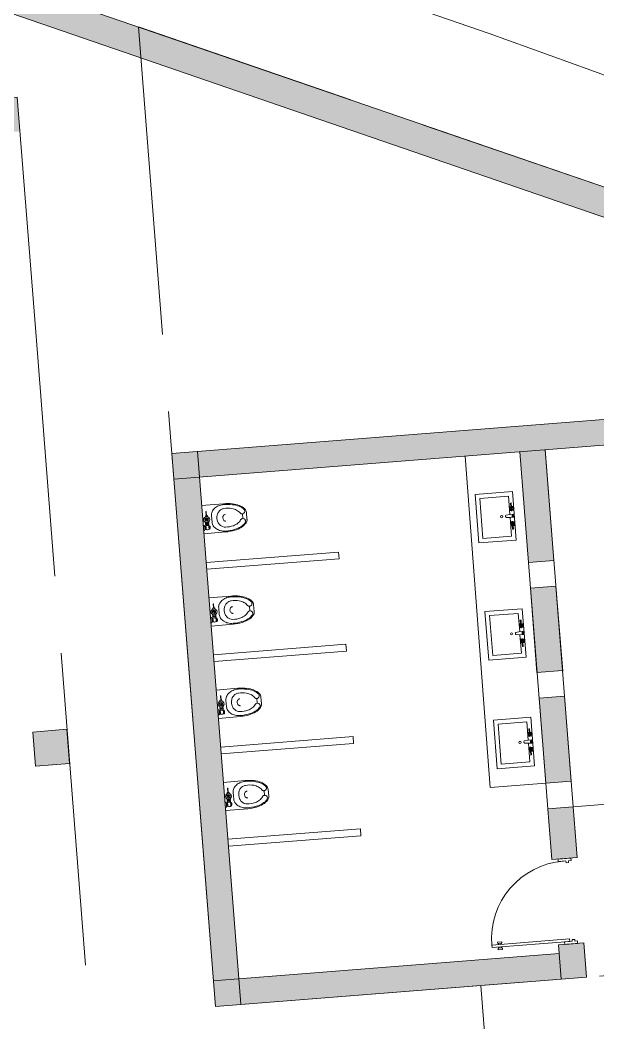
# Model space of a CAD drawing. Header units: metres. Extents: x -48 to 2360, y -1392 to 453.
# Drawn here: x 411.35 to 418.1, y -1236.78 to -1225.07 of the extents above; entities that cross this region are included whole.
import ezdxf

# ---------------------------------------------------------------- set-up
doc = ezdxf.new("R2010")
doc.units = ezdxf.units.M
doc.linetypes.add('ACAD_ISO02W100', pattern=[15, 12, -3])
for name, color, linetype, lineweight, transparency in [('BAÑOS', 201, 'Continuous', 5, 0.7), ('caminos', 213, 'Continuous', 9, 0.5), ('JARDINERAS', 93, 'Continuous', 5, 0.4), ('PyV', 4, 'Continuous', 5, 0.3)]:
    doc.layers.add(name, color=color, linetype=linetype, lineweight=lineweight, transparency=transparency)
for name, color, linetype, lineweight in [('MURETE', 31, 'Continuous', 13), ('MUROS', 31, 'Continuous', 9), ('proyecciones nuevas', 170, 'ACAD_ISO02W100', 13)]:
    doc.layers.add(name, color=color, linetype=linetype, lineweight=lineweight)

# ---------------------------------------------------------------- blocks, each defined once
blk = doc.blocks.new('A$C47781D45')
at = {"layer": 'PyV', "ltscale": 0.05}
for points in [[(0, 0.15), (0, 0), (0, 0), (0.03, 0), (0.03, 0.03), (0.05, 0.03), (0.05, 0.06), (0.03, 0.06), (0.03, 0.15)], [(1, 0.15), (1, 0), (1, 0), (0.97, 0), (0.97, 0.03), (0.95, 0.03), (0.95, 0.06), (0.97, 0.06), (0.97, 0.15)]]:
    blk.add_lwpolyline(points, close=True, dxfattribs=at)
blk = doc.blocks.new('A$C0EB300D3')
at = {"layer": 'PyV', "ltscale": 0.05}
for points in [[(0.017, 0.05), (0, 0.05), (0, 0), (0.017, 0)], [(0.072, 0.05), (0.09, 0.05), (0.09, 0), (0.072, 0)]]:
    blk.add_lwpolyline(points, close=True, dxfattribs=at)
for points in [[(0.03, 0.04), (0.017, 0.04), (0.017, 0.01), (0.03, 0.01)], [(0.06, 0.04), (0.072, 0.04), (0.072, 0.01), (0.06, 0.01)]]:
    blk.add_lwpolyline(points, dxfattribs=at)
blk = doc.blocks.new('A$C2C4F1FC9')
at = {"layer": 'PyV', "ltscale": 0.05}
blk.add_lwpolyline([(0.03, 0), (0.06, 0), (0.06, 0.91), (0.03, 0.91)], close=True, dxfattribs=at)
blk.add_blockref('A$C0EB300D3', (0, 0.79), dxfattribs=at)
blk = doc.blocks.new('A$C0F255765')
at = {"layer": 'PyV', "ltscale": 0.05}
for name, p in [('A$C2C4F1FC9', (0, 0.09)), ('A$C47781D45', (0, 0))]:
    blk.add_blockref(name, p, dxfattribs=at)
blk = doc.blocks.new('A$C20987058')
at = {"layer": 'PyV', "ltscale": 0.05}
blk.add_arc((0.06, 0.09), 0.91, 0.0001, 89.9998, dxfattribs=at)
blk.add_blockref('A$C0F255765', (0, 0), dxfattribs=at)

msp = doc.modelspace()

# ---------------------------------------------------------------- hatches: boundary and pattern name
at = {"layer": 'MUROS', "ltscale": 7, "transparency": 33554687}
h = msp.add_hatch(color=256, dxfattribs=at)
h.dxf.hatch_style = 1
h.paths.add_polyline_path([(441.865, -1251.951), (441.767, -1252.235), (442.05, -1252.332), (455.605, -1256.993), (455.703, -1256.709)])
h.paths.add_polyline_path([(445.573, -1242.085), (445.476, -1242.369), (459.031, -1247.03), (459.128, -1246.746)])
h.paths.add_polyline_path([(447.448, -1237.248), (447.259, -1237.183), (447.194, -1237.373), (447.383, -1237.438)])
h.paths.add_polyline_path([(434.643, -1232.991), (434.62, -1232.692), (424.084, -1233.52), (424.107, -1233.819)])
h.paths.add_polyline_path([(412.733, -1225.153), (411.35, -1224.678), (405.601, -1222.701), (405.492, -1223.016), (411.241, -1224.993), (412.761, -1225.515)])
h.paths.add_polyline_path([(417.936, -1235.842), (417.637, -1235.866), (417.668, -1236.265), (417.967, -1236.241)])
h.paths.add_polyline_path([(420.19, -1235.665), (419.891, -1235.689), (419.922, -1236.087), (420.221, -1236.064)])
h.paths.add_polyline_path([(424.259, -1235.747), (423.752, -1229.295), (413.423, -1230.106), (413.446, -1230.405), (419.439, -1229.934), (419.54, -1231.225), (419.839, -1231.202), (419.738, -1229.911), (423.476, -1229.617), (423.936, -1235.471), (420.198, -1235.765), (420.221, -1236.064)])
h.paths.add_polyline_path([(417.645, -1235.965), (413.906, -1236.259), (413.93, -1236.558), (417.668, -1236.265)])
h.paths.add_polyline_path([(413.906, -1236.259), (413.607, -1236.283), (413.631, -1236.582), (413.93, -1236.558)])
h.paths.add_polyline_path([(413.446, -1230.405), (413.147, -1230.429), (413.607, -1236.283), (413.906, -1236.259)])
h.paths.add_polyline_path([(413.423, -1230.106), (413.124, -1230.13), (413.147, -1230.429), (413.446, -1230.405)])
h.paths.add_polyline_path([(417.484, -1230.088), (417.185, -1230.112), (417.286, -1231.402), (417.585, -1231.379), (417.585, -1231.373)], flags=17)
h.paths.add_polyline_path([(417.609, -1231.678), (417.31, -1231.701), (417.387, -1232.687), (417.686, -1232.664)], flags=17)
h.paths.add_polyline_path([(419.863, -1231.501), (419.564, -1231.524), (419.641, -1232.51), (419.94, -1232.487)], flags=17)
h.paths.add_polyline_path([(419.964, -1232.786), (419.665, -1232.809), (419.743, -1233.801), (420.042, -1233.777)], flags=17)
h.paths.add_polyline_path([(417.71, -1232.963), (417.411, -1232.986), (417.489, -1233.978), (417.788, -1233.955)], flags=17)
h = msp.add_hatch(color=256, dxfattribs=at)
h.dxf.hatch_style = 1
h.paths.add_polyline_path([(411.35, -1224.678), (405.601, -1222.701), (405.492, -1223.016), (411.241, -1224.993), (423.752, -1229.295), (423.723, -1228.932)])
h = msp.add_hatch(color=256, dxfattribs=at)
h.dxf.hatch_style = 1
h.paths.add_polyline_path([(411.318, -1225.972), (410.92, -1226.004), (410.951, -1226.402), (411.35, -1226.371)])
h.paths.add_polyline_path([(411.898, -1233.349), (411.499, -1233.381), (411.531, -1233.78), (411.929, -1233.748)])
h.paths.add_polyline_path([(412.478, -1240.727), (412.079, -1240.758), (412.11, -1241.157), (412.509, -1241.126)])
h.paths.add_polyline_path([(413.057, -1248.104), (412.659, -1248.135), (412.69, -1248.534), (413.089, -1248.503)])
h = msp.add_hatch(color=256, dxfattribs=at)
h.dxf.hatch_style = 1
h.paths.add_polyline_path([(417.811, -1234.254), (417.512, -1234.277), (417.559, -1234.869), (417.858, -1234.845)])

# ---------------------------------------------------------------- linework, layer by layer
at = {"layer": 'BAÑOS', "transparency": 33554508}
for p, q in [((413.469, -1230.739), (413.726, -1230.717)), ((413.512, -1230.893), (413.528, -1230.881)), ((413.538, -1230.855), (413.514, -1230.857)), ((413.514, -1230.857), (413.515, -1230.87)), ((413.52, -1230.809), (413.523, -1230.854)), ((413.528, -1230.854), (413.525, -1230.809)), ((413.528, -1230.881), (413.546, -1230.89)), ((413.539, -1230.868), (413.538, -1230.855)), ((413.592, -1230.934), (413.585, -1230.855)), ((413.946, -1230.836), (413.951, -1230.89)), ((413.993, -1230.819), (414, -1230.899)), ((413.501, -1230.969), (413.491, -1230.97)), ((413.504, -1230.979), (413.519, -1230.977)), ((413.514, -1230.98), (413.505, -1230.981)), ((413.508, -1230.996), (413.516, -1230.995)), ((413.516, -1231), (413.508, -1231.001)), ((413.514, -1230.913), (413.512, -1230.893)), ((413.513, -1230.932), (413.513, -1230.941)), ((413.513, -1230.941), (413.553, -1230.938)), ((413.532, -1230.921), (413.514, -1230.913)), ((413.514, -1230.951), (413.554, -1230.948)), ((413.515, -1230.961), (413.514, -1230.951)), ((413.555, -1230.958), (413.515, -1230.961)), ((413.516, -1230.941), (413.517, -1230.951)), ((413.518, -1230.993), (413.517, -1230.983)), ((413.518, -1230.961), (413.522, -1231.017)), ((413.519, -1231.013), (413.519, -1231.003)), ((413.548, -1230.91), (413.532, -1230.921)), ((413.535, -1230.959), (413.534, -1230.949)), ((413.546, -1230.89), (413.548, -1230.91)), ((413.55, -1230.938), (413.551, -1230.948)), ((413.553, -1230.938), (413.552, -1230.928)), ((413.552, -1230.958), (413.557, -1231.014)), ((413.554, -1230.948), (413.555, -1230.958)), ((413.554, -1230.974), (413.563, -1230.974)), ((413.56, -1230.989), (413.559, -1230.979)), ((413.561, -1230.976), (413.565, -1230.976)), ((413.561, -1231.009), (413.561, -1230.999)), ((413.57, -1230.991), (413.562, -1230.991)), ((413.563, -1230.996), (413.57, -1230.996)), ((413.496, -1231.03), (413.506, -1231.029)), ((413.755, -1231.046), (413.498, -1231.068)), ((413.508, -1231.016), (413.517, -1231.015)), ((413.522, -1231.017), (413.508, -1231.019)), ((413.567, -1231.014), (413.557, -1231.014)), ((413.568, -1231.011), (413.564, -1231.011)), ((413.554, -1231.816), (413.81, -1231.794)), ((413.623, -1231.932), (413.598, -1231.934)), ((413.598, -1231.934), (413.6, -1231.946)), ((413.604, -1231.886), (413.608, -1231.931)), ((413.613, -1231.93), (413.609, -1231.886)), ((413.624, -1231.944), (413.623, -1231.932)), ((413.677, -1232.011), (413.67, -1231.931)), ((414.031, -1231.913), (414.035, -1231.967)), ((414.078, -1231.896), (414.085, -1231.975)), ((413.585, -1232.046), (413.575, -1232.046)), ((413.589, -1232.055), (413.604, -1232.054)), ((413.596, -1231.969), (413.613, -1231.958)), ((413.598, -1231.989), (413.596, -1231.969)), ((413.597, -1232.008), (413.598, -1232.018)), ((413.616, -1231.998), (413.598, -1231.989)), ((413.598, -1232.018), (413.638, -1232.015)), ((413.599, -1232.028), (413.638, -1232.024)), ((413.6, -1232.038), (413.599, -1232.028)), ((413.639, -1232.034), (413.6, -1232.038)), ((413.601, -1232.018), (413.601, -1232.028)), ((413.602, -1232.038), (413.607, -1232.094)), ((413.613, -1231.958), (413.631, -1231.966)), ((413.633, -1231.986), (413.616, -1231.998)), ((413.619, -1232.036), (413.619, -1232.026)), ((413.631, -1231.966), (413.633, -1231.986)), ((413.635, -1232.015), (413.636, -1232.025)), ((413.638, -1232.015), (413.637, -1232.005)), ((413.637, -1232.035), (413.642, -1232.091)), ((413.638, -1232.024), (413.639, -1232.034)), ((413.638, -1232.051), (413.648, -1232.05)), ((413.644, -1232.066), (413.644, -1232.056)), ((413.646, -1232.053), (413.65, -1232.053)), ((413.58, -1232.106), (413.59, -1232.105)), ((413.839, -1232.122), (413.583, -1232.145)), ((413.599, -1232.057), (413.59, -1232.058)), ((413.592, -1232.073), (413.6, -1232.072)), ((413.592, -1232.093), (413.602, -1232.092)), ((413.607, -1232.094), (413.592, -1232.095)), ((413.601, -1232.077), (413.593, -1232.078)), ((413.602, -1232.069), (413.602, -1232.059)), ((413.604, -1232.089), (413.603, -1232.079)), ((413.651, -1232.09), (413.642, -1232.091)), ((413.646, -1232.086), (413.645, -1232.076)), ((413.654, -1232.067), (413.647, -1232.068)), ((413.648, -1232.073), (413.655, -1232.072)), ((413.652, -1232.088), (413.649, -1232.088)), ((413.639, -1232.893), (413.895, -1232.87)), ((413.689, -1232.963), (413.693, -1233.007)), ((413.698, -1233.007), (413.694, -1232.962)), ((414.115, -1232.989), (414.12, -1233.043)), ((414.163, -1232.972), (414.17, -1233.052)), ((413.681, -1233.046), (413.697, -1233.035)), ((413.683, -1233.066), (413.681, -1233.046)), ((413.682, -1233.085), (413.683, -1233.095)), ((413.708, -1233.009), (413.683, -1233.011)), ((413.683, -1233.011), (413.684, -1233.023)), ((413.701, -1233.075), (413.683, -1233.066)), ((413.683, -1233.095), (413.722, -1233.091)), ((413.683, -1233.105), (413.723, -1233.101)), ((413.684, -1233.114), (413.683, -1233.105)), ((413.685, -1233.094), (413.686, -1233.104)), ((413.697, -1233.035), (413.716, -1233.043)), ((413.717, -1233.063), (413.701, -1233.075)), ((413.704, -1233.113), (413.703, -1233.103)), ((413.709, -1233.021), (413.708, -1233.009)), ((413.716, -1233.043), (413.717, -1233.063)), ((413.72, -1233.091), (413.72, -1233.101)), ((413.722, -1233.091), (413.721, -1233.082)), ((413.723, -1233.101), (413.724, -1233.111)), ((413.761, -1233.088), (413.754, -1233.008)), ((413.67, -1233.122), (413.66, -1233.123)), ((413.665, -1233.183), (413.675, -1233.182)), ((413.924, -1233.199), (413.668, -1233.222)), ((413.673, -1233.132), (413.688, -1233.131)), ((413.683, -1233.134), (413.674, -1233.134)), ((413.677, -1233.149), (413.685, -1233.149)), ((413.685, -1233.154), (413.677, -1233.154)), ((413.677, -1233.169), (413.686, -1233.169)), ((413.692, -1233.171), (413.677, -1233.172)), ((413.724, -1233.111), (413.684, -1233.114)), ((413.687, -1233.146), (413.686, -1233.136)), ((413.687, -1233.114), (413.692, -1233.171)), ((413.689, -1233.166), (413.688, -1233.156)), ((413.721, -1233.111), (413.726, -1233.168)), ((413.723, -1233.128), (413.733, -1233.127)), ((413.736, -1233.167), (413.726, -1233.168)), ((413.729, -1233.142), (413.728, -1233.132)), ((413.73, -1233.13), (413.734, -1233.129)), ((413.731, -1233.162), (413.73, -1233.152)), ((413.739, -1233.144), (413.732, -1233.145)), ((413.732, -1233.15), (413.74, -1233.149)), ((413.737, -1233.164), (413.733, -1233.165)), ((413.723, -1233.97), (413.98, -1233.947)), ((413.773, -1234.039), (413.777, -1234.084)), ((413.782, -1234.084), (413.778, -1234.039)), ((413.766, -1234.123), (413.782, -1234.111)), ((413.767, -1234.143), (413.766, -1234.123)), ((413.766, -1234.162), (413.767, -1234.171)), ((413.785, -1234.151), (413.767, -1234.143)), ((413.792, -1234.085), (413.768, -1234.087)), ((413.768, -1234.087), (413.769, -1234.1)), ((413.782, -1234.111), (413.8, -1234.12)), ((413.802, -1234.14), (413.785, -1234.151)), ((413.793, -1234.098), (413.792, -1234.085)), ((413.8, -1234.12), (413.802, -1234.14)), ((413.807, -1234.168), (413.806, -1234.158)), ((413.846, -1234.165), (413.839, -1234.085)), ((414.2, -1234.066), (414.205, -1234.12)), ((414.247, -1234.049), (414.254, -1234.129)), ((413.754, -1234.199), (413.744, -1234.2)), ((413.749, -1234.26), (413.759, -1234.259)), ((414.009, -1234.276), (413.752, -1234.298)), ((413.758, -1234.209), (413.773, -1234.207)), ((413.768, -1234.21), (413.759, -1234.211)), ((413.776, -1234.247), (413.761, -1234.249)), ((413.762, -1234.226), (413.769, -1234.225)), ((413.77, -1234.23), (413.762, -1234.231)), ((413.762, -1234.246), (413.771, -1234.245)), ((413.767, -1234.171), (413.807, -1234.168)), ((413.768, -1234.181), (413.808, -1234.178)), ((413.769, -1234.191), (413.768, -1234.181)), ((413.808, -1234.188), (413.769, -1234.191)), ((413.77, -1234.171), (413.771, -1234.181)), ((413.771, -1234.191), (413.776, -1234.247)), ((413.772, -1234.223), (413.771, -1234.213)), ((413.773, -1234.243), (413.772, -1234.233)), ((413.789, -1234.189), (413.788, -1234.18)), ((413.804, -1234.168), (413.805, -1234.178)), ((413.806, -1234.188), (413.811, -1234.244)), ((413.807, -1234.205), (413.817, -1234.204)), ((413.808, -1234.178), (413.808, -1234.188)), ((413.821, -1234.244), (413.811, -1234.244)), ((413.814, -1234.219), (413.813, -1234.209)), ((413.815, -1234.239), (413.814, -1234.229)), ((413.815, -1234.206), (413.819, -1234.206)), ((413.824, -1234.221), (413.816, -1234.221)), ((413.817, -1234.226), (413.824, -1234.226)), ((413.822, -1234.241), (413.818, -1234.241))]:
    msp.add_line(p, q, dxfattribs=at)
for points in [[(417.489, -1233.978), (416.839, -1234.029), (416.839, -1234.029), (416.548, -1230.162)], [(417.074, -1230.878), (417.091, -1231.095), (416.755, -1231.121), (416.719, -1230.655), (417.055, -1230.629), (417.071, -1230.842)], [(417.081, -1230.752), (417.067, -1230.753), (417.07, -1230.796), (417.084, -1230.794)], [(417.082, -1230.759), (417.074, -1230.76), (417.076, -1230.787), (417.084, -1230.787)], [(417.093, -1230.794), (417.111, -1230.792), (417.107, -1230.749), (417.09, -1230.751)], [(417.093, -1230.786), (417.103, -1230.785), (417.1, -1230.758), (417.09, -1230.758)], [(417.116, -1230.875), (417.077, -1230.878), (417.026, -1230.876)], [(417.098, -1230.972), (417.084, -1230.973), (417.081, -1230.93), (417.095, -1230.929)], [(417.098, -1230.965), (417.09, -1230.965), (417.088, -1230.937), (417.096, -1230.937)], [(417.104, -1230.929), (417.121, -1230.927), (417.125, -1230.97), (417.107, -1230.971)], [(417.104, -1230.936), (417.114, -1230.935), (417.117, -1230.963), (417.107, -1230.964)], [(417.188, -1232.245), (417.205, -1232.462), (416.87, -1232.489), (416.833, -1232.022), (417.169, -1231.996), (417.186, -1232.209)], [(417.195, -1232.119), (417.181, -1232.12), (417.185, -1232.163), (417.199, -1232.162)], [(417.196, -1232.126), (417.188, -1232.127), (417.19, -1232.155), (417.198, -1232.154)], [(417.207, -1232.161), (417.225, -1232.159), (417.222, -1232.117), (417.204, -1232.118)], [(417.207, -1232.153), (417.217, -1232.153), (417.215, -1232.125), (417.205, -1232.126)], [(417.23, -1232.242), (417.191, -1232.245), (417.14, -1232.243)], [(417.213, -1232.339), (417.199, -1232.34), (417.195, -1232.297), (417.209, -1232.296)], [(417.212, -1232.332), (417.204, -1232.332), (417.202, -1232.305), (417.21, -1232.304)], [(417.218, -1232.296), (417.236, -1232.294), (417.239, -1232.337), (417.221, -1232.339)], [(417.219, -1232.303), (417.229, -1232.302), (417.231, -1232.33), (417.221, -1232.331)], [(417.288, -1233.512), (417.305, -1233.729), (416.969, -1233.755), (416.932, -1233.289), (417.268, -1233.262), (417.285, -1233.476)], [(417.295, -1233.385), (417.281, -1233.386), (417.284, -1233.429), (417.298, -1233.428)], [(417.295, -1233.393), (417.288, -1233.394), (417.29, -1233.421), (417.297, -1233.421)], [(417.307, -1233.428), (417.325, -1233.426), (417.321, -1233.383), (417.304, -1233.385)], [(417.306, -1233.42), (417.316, -1233.419), (417.314, -1233.391), (417.304, -1233.392)], [(417.33, -1233.509), (417.291, -1233.512), (417.24, -1233.51)], [(417.312, -1233.606), (417.298, -1233.607), (417.295, -1233.564), (417.309, -1233.563)], [(417.311, -1233.598), (417.304, -1233.599), (417.302, -1233.571), (417.309, -1233.571)], [(417.317, -1233.562), (417.335, -1233.561), (417.339, -1233.604), (417.321, -1233.605)], [(417.318, -1233.57), (417.328, -1233.569), (417.33, -1233.597), (417.32, -1233.598)]]:
    msp.add_lwpolyline(points, dxfattribs=at)
for points in [[(417.145, -1231.141), (416.709, -1231.175), (416.665, -1230.609), (417.101, -1230.575)], [(417.086, -1230.708), (417.078, -1230.709), (417.085, -1230.798), (417.093, -1230.798)], [(417.11, -1230.868), (417.099, -1230.869), (417.097, -1230.849), (417.109, -1230.848)], [(417.111, -1231.014), (417.102, -1231.015), (417.095, -1230.925), (417.103, -1230.925)], [(417.259, -1232.508), (416.824, -1232.542), (416.779, -1231.976), (417.215, -1231.942)], [(417.201, -1232.075), (417.192, -1232.076), (417.199, -1232.165), (417.208, -1232.165)], [(417.225, -1232.235), (417.213, -1232.236), (417.212, -1232.216), (417.223, -1232.215)], [(417.225, -1232.381), (417.216, -1232.382), (417.209, -1232.293), (417.218, -1232.292)], [(417.359, -1233.775), (416.923, -1233.809), (416.879, -1233.243), (417.314, -1233.209)], [(417.3, -1233.342), (417.291, -1233.343), (417.298, -1233.432), (417.307, -1233.431)], [(417.324, -1233.648), (417.315, -1233.649), (417.308, -1233.559), (417.317, -1233.559)], [(417.324, -1233.502), (417.313, -1233.503), (417.311, -1233.482), (417.323, -1233.481)]]:
    msp.add_lwpolyline(points, close=True, dxfattribs=at)
for points in [[(417.114, -1230.838), (417.075, -1230.841), (417.025, -1230.852, 0.471925), (417.026, -1230.876)], [(417.229, -1232.205), (417.19, -1232.209), (417.14, -1232.219, 0.471925), (417.14, -1232.243)], [(417.328, -1233.472), (417.289, -1233.475), (417.239, -1233.485, 0.471925), (417.24, -1233.51)]]:
    msp.add_lwpolyline(points, format="xyb", dxfattribs=at)
for centre, radius in [((413.53, -1230.901), 0.035), ((413.53, -1230.901), 0.02), ((416.975, -1230.868), 0.0126), ((413.53, -1230.901), 0.00684), ((413.615, -1231.978), 0.035), ((413.615, -1231.978), 0.02), ((413.615, -1231.978), 0.00684), ((417.089, -1232.235), 0.0126), ((413.699, -1233.055), 0.035), ((413.699, -1233.055), 0.02), ((413.699, -1233.055), 0.00684), ((417.188, -1233.502), 0.0126), ((413.784, -1234.131), 0.035), ((413.784, -1234.131), 0.02), ((413.784, -1234.131), 0.00684)]:
    msp.add_circle(centre, radius, dxfattribs=at)
for centre, radius, start, end in [((413.727, -1230.886), 0.157, 112.3858, 132.0629), ((413.744, -1230.928), 0.201, 95.0337, 112.3858), ((413.772, -1231.244), 0.529, 83.6646, 95.0337), ((413.772, -1231.244), 0.519, 83.6646, 95.0337), ((413.795, -1231.041), 0.315, 69.14, 83.6646), ((413.795, -1231.041), 0.325, 69.14, 83.6646), ((413.845, -1230.91), 0.175, 45.5071, 69.14), ((413.845, -1230.91), 0.185, 45.5071, 69.14), ((413.522, -1230.809), 0.0025, 4.83, 184.83), ((413.521, -1230.854), 0.0025, 274.83, 4.83), ((413.531, -1230.853), 0.0025, 184.83, 274.83), ((413.672, -1230.847), 0.0878, 156.2627, 185.0337), ((413.705, -1230.861), 0.123, 132.0629, 156.2627), ((413.778, -1230.878), 0.129, 165.9013, 204.1661), ((413.759, -1230.873), 0.109, 145.0867, 165.9013), ((413.746, -1230.864), 0.0933, 121.3493, 145.0867), ((413.738, -1230.85), 0.0762, 95.0337, 121.3493), ((413.762, -1230.879), 0.0457, 165.1262, 204.9412), ((413.757, -1230.878), 0.0401, 143.8708, 165.1262), ((413.753, -1230.875), 0.0357, 120.3839, 143.8708), ((413.779, -1231.033), 0.264, 80.1358, 100.598), ((413.751, -1230.871), 0.0307, 95.0337, 120.3839), ((413.793, -1230.955), 0.185, 62.3221, 80.1358), ((413.82, -1230.905), 0.128, 38.9251, 62.3221), ((413.944, -1230.804), 0.0317, 218.9251, 241.2026), ((413.943, -1230.805), 0.0313, 241.2026, 263.6092), ((413.943, -1230.805), 0.031, 263.6092, 286.2008), ((413.943, -1230.805), 0.0307, 286.2008, 331.6493), ((413.943, -1230.805), 0.0317, 16.6476, 38.9251), ((413.943, -1230.805), 0.031, 331.6493, 354.241), ((413.943, -1230.805), 0.0313, 354.241, 16.6476), ((413.929, -1230.825), 0.0648, 5.0337, 45.5071), ((417.079, -1230.858), 0.0405, 335.5944, 29.4414), ((413.416, -1231.006), 0.0925, 345.9054, 23.7546), ((413.514, -1230.983), 0.0025, 4.83, 94.83), ((413.515, -1230.993), 0.0025, 274.83, 4.83), ((413.516, -1231.003), 0.0025, 4.83, 94.83), ((413.539, -1231.003), 0.0325, 62.6258, 127.0342), ((413.561, -1230.979), 0.0025, 94.83, 184.83), ((413.562, -1230.989), 0.0025, 184.83, 274.83), ((413.563, -1230.999), 0.0025, 94.83, 184.83), ((413.528, -1230.997), 0.0425, 336.7575, 32.9025), ((413.679, -1230.927), 0.0878, 185.0337, 213.8047), ((413.709, -1230.907), 0.123, 213.8047, 238.0044), ((413.76, -1230.886), 0.109, 204.166, 224.9807), ((413.749, -1230.897), 0.0933, 224.9807, 248.7181), ((413.743, -1230.913), 0.0762, 248.7181, 275.0337), ((413.757, -1230.882), 0.0401, 204.9412, 226.1966), ((413.754, -1230.885), 0.0357, 226.1966, 249.6835), ((413.752, -1230.89), 0.0307, 249.6835, 275.0337), ((413.752, -1230.725), 0.264, 269.4694, 289.9315), ((413.779, -1230.799), 0.185, 289.9315, 307.7453), ((413.766, -1230.715), 0.315, 286.4028, 300.9273), ((413.766, -1230.715), 0.325, 286.4028, 300.9273), ((413.814, -1230.844), 0.128, 307.7453, 331.1423), ((413.954, -1230.921), 0.0317, 128.8648, 151.1423), ((413.838, -1230.835), 0.175, 300.9273, 324.5602), ((413.838, -1230.835), 0.185, 300.9273, 324.5602), ((413.954, -1230.921), 0.0313, 106.4582, 128.8648), ((413.954, -1230.921), 0.031, 83.8665, 106.4582), ((413.954, -1230.92), 0.0307, 38.418, 83.8665), ((413.953, -1230.921), 0.031, 15.8264, 38.418), ((413.953, -1230.921), 0.0317, 331.1423, 353.4198), ((413.953, -1230.921), 0.0313, 353.4198, 15.8264), ((413.936, -1230.904), 0.0648, 324.5602, 5.0337), ((413.517, -1231.013), 0.0025, 274.83, 4.83), ((413.537, -1230.988), 0.0325, 242.6252, 307.0348), ((413.564, -1231.009), 0.0025, 184.83, 274.83), ((413.727, -1230.878), 0.157, 238.0044, 257.6815), ((413.736, -1230.835), 0.201, 257.6815, 275.0337), ((413.708, -1230.519), 0.519, 275.0337, 286.4028), ((413.708, -1230.519), 0.529, 275.0337, 286.4028), ((413.812, -1231.963), 0.157, 112.3858, 132.0629), ((413.829, -1232.004), 0.201, 95.0337, 112.3858), ((413.857, -1232.321), 0.529, 83.6646, 95.0337), ((413.857, -1232.321), 0.519, 83.6646, 95.0337), ((413.879, -1232.118), 0.315, 69.14, 83.6646), ((413.879, -1232.118), 0.325, 69.14, 83.6646), ((413.929, -1231.987), 0.185, 45.5071, 69.14), ((413.607, -1231.886), 0.0025, 4.83, 184.83), ((413.606, -1231.931), 0.0025, 274.83, 4.83), ((413.616, -1231.93), 0.0025, 184.83, 274.83), ((413.757, -1231.924), 0.0878, 156.2627, 185.0337), ((413.79, -1231.938), 0.123, 132.0629, 156.2627), ((413.863, -1231.955), 0.129, 165.9013, 204.1661), ((413.844, -1231.95), 0.109, 145.0867, 165.9013), ((413.831, -1231.941), 0.0933, 121.3493, 145.0867), ((413.822, -1231.926), 0.0762, 95.0337, 121.3493), ((413.841, -1231.955), 0.0401, 143.8708, 165.1262), ((413.838, -1231.952), 0.0357, 120.3839, 143.8708), ((413.864, -1232.11), 0.264, 80.1358, 100.598), ((413.835, -1231.948), 0.0307, 95.0337, 120.3839), ((413.878, -1232.032), 0.185, 62.3221, 80.1358), ((413.904, -1231.981), 0.128, 38.9251, 62.3221), ((413.929, -1231.987), 0.175, 45.5071, 69.14), ((414.028, -1231.881), 0.0317, 218.9251, 241.2026), ((414.028, -1231.881), 0.0313, 241.2026, 263.6092), ((414.028, -1231.882), 0.031, 263.6092, 286.2008), ((414.028, -1231.882), 0.0307, 286.2008, 331.6493), ((414.027, -1231.882), 0.0317, 16.6476, 38.9251), ((414.028, -1231.882), 0.031, 331.6493, 354.241), ((414.027, -1231.882), 0.0313, 354.241, 16.6476), ((414.013, -1231.901), 0.0648, 5.0337, 45.5071), ((413.5, -1232.083), 0.0925, 345.9054, 23.7546), ((413.623, -1232.08), 0.0325, 62.6258, 127.0342), ((413.646, -1232.056), 0.0025, 94.83, 184.83), ((413.612, -1232.073), 0.0425, 336.7575, 32.9025), ((413.764, -1232.003), 0.0878, 185.0337, 213.8047), ((413.794, -1231.984), 0.123, 213.8047, 238.0044), ((413.845, -1231.963), 0.109, 204.166, 224.9807), ((413.834, -1231.974), 0.0933, 224.9807, 248.7181), ((413.847, -1231.956), 0.0457, 165.1262, 204.9412), ((413.842, -1231.958), 0.0401, 204.9412, 226.1966), ((413.839, -1231.962), 0.0357, 226.1966, 249.6835), ((413.837, -1231.966), 0.0307, 249.6835, 275.0337), ((413.837, -1231.802), 0.264, 269.4694, 289.9315), ((413.864, -1231.876), 0.185, 289.9315, 307.7453), ((413.899, -1231.921), 0.128, 307.7453, 331.1423), ((414.038, -1231.998), 0.0317, 128.8648, 151.1423), ((413.923, -1231.911), 0.175, 300.9273, 324.5602), ((413.923, -1231.911), 0.185, 300.9273, 324.5602), ((414.038, -1231.998), 0.0313, 106.4582, 128.8648), ((414.038, -1231.997), 0.031, 83.8665, 106.4582), ((414.038, -1231.997), 0.0307, 38.418, 83.8665), ((414.038, -1231.997), 0.031, 15.8264, 38.418), ((414.037, -1231.997), 0.0317, 331.1423, 353.4198), ((414.038, -1231.997), 0.0313, 353.4198, 15.8264), ((414.02, -1231.981), 0.0648, 324.5602, 5.0337), ((413.599, -1232.06), 0.0025, 4.83, 94.83), ((413.6, -1232.069), 0.0025, 274.83, 4.83), ((413.601, -1232.079), 0.0025, 4.83, 94.83), ((413.602, -1232.089), 0.0025, 274.83, 4.83), ((413.622, -1232.065), 0.0325, 242.6252, 307.0348), ((413.647, -1232.065), 0.0025, 184.83, 274.83), ((413.648, -1232.075), 0.0025, 94.83, 184.83), ((413.649, -1232.085), 0.0025, 184.83, 274.83), ((413.811, -1231.955), 0.157, 238.0044, 257.6815), ((413.821, -1231.912), 0.201, 257.6815, 275.0337), ((413.828, -1231.99), 0.0762, 248.7181, 275.0337), ((413.793, -1231.595), 0.519, 275.0337, 286.4028), ((413.793, -1231.595), 0.529, 275.0337, 286.4028), ((413.851, -1231.791), 0.315, 286.4028, 300.9273), ((413.851, -1231.791), 0.325, 286.4028, 300.9273), ((417.193, -1232.225), 0.0405, 335.5944, 29.4414), ((413.941, -1233.397), 0.529, 83.6646, 95.0337), ((413.964, -1233.194), 0.325, 69.14, 83.6646), ((413.691, -1232.962), 0.0025, 4.83, 184.83), ((413.842, -1233), 0.0878, 156.2627, 185.0337), ((413.874, -1233.015), 0.123, 132.0629, 156.2627), ((413.897, -1233.04), 0.157, 112.3858, 132.0629), ((413.928, -1233.026), 0.109, 145.0867, 165.9013), ((413.914, -1233.081), 0.201, 95.0337, 112.3858), ((413.916, -1233.018), 0.0933, 121.3493, 145.0867), ((413.907, -1233.003), 0.0762, 95.0337, 121.3493), ((413.941, -1233.397), 0.519, 83.6646, 95.0337), ((413.949, -1233.186), 0.264, 80.1358, 100.598), ((413.962, -1233.109), 0.185, 62.3221, 80.1358), ((413.964, -1233.194), 0.315, 69.14, 83.6646), ((413.989, -1233.058), 0.128, 38.9251, 62.3221), ((414.014, -1233.064), 0.175, 45.5071, 69.14), ((414.014, -1233.064), 0.185, 45.5071, 69.14), ((414.113, -1232.958), 0.0317, 218.9251, 241.2026), ((414.113, -1232.958), 0.0313, 241.2026, 263.6092), ((414.113, -1232.958), 0.031, 263.6092, 286.2008), ((414.113, -1232.959), 0.0307, 286.2008, 331.6493), ((414.112, -1232.959), 0.0317, 16.6476, 38.9251), ((414.112, -1232.959), 0.031, 331.6493, 354.241), ((414.112, -1232.959), 0.0313, 354.241, 16.6476), ((414.098, -1232.978), 0.0648, 5.0337, 45.5071), ((413.69, -1233.008), 0.0025, 274.83, 4.83), ((413.7, -1233.007), 0.0025, 184.83, 274.83), ((413.849, -1233.08), 0.0878, 185.0337, 213.8047), ((413.948, -1233.031), 0.129, 165.9013, 204.1661), ((413.93, -1233.039), 0.109, 204.166, 224.9807), ((413.931, -1233.033), 0.0457, 165.1262, 204.9412), ((413.926, -1233.031), 0.0401, 143.8708, 165.1262), ((413.926, -1233.035), 0.0401, 204.9412, 226.1966), ((413.922, -1233.029), 0.0357, 120.3839, 143.8708), ((413.923, -1233.038), 0.0357, 226.1966, 249.6835), ((413.92, -1233.024), 0.0307, 95.0337, 120.3839), ((413.922, -1233.043), 0.0307, 249.6835, 275.0337), ((413.948, -1232.952), 0.185, 289.9315, 307.7453), ((413.983, -1232.998), 0.128, 307.7453, 331.1423), ((414.123, -1233.075), 0.0317, 128.8648, 151.1423), ((414.007, -1232.988), 0.175, 300.9273, 324.5602), ((414.007, -1232.988), 0.185, 300.9273, 324.5602), ((414.123, -1233.074), 0.0313, 106.4582, 128.8648), ((414.123, -1233.074), 0.031, 83.8665, 106.4582), ((414.123, -1233.074), 0.0307, 38.418, 83.8665), ((414.123, -1233.074), 0.031, 15.8264, 38.418), ((414.122, -1233.074), 0.0317, 331.1423, 353.4198), ((414.122, -1233.074), 0.0313, 353.4198, 15.8264), ((414.105, -1233.058), 0.0648, 324.5602, 5.0337), ((413.585, -1233.16), 0.0925, 345.9054, 23.7546), ((413.684, -1233.136), 0.0025, 4.83, 94.83), ((413.684, -1233.146), 0.0025, 274.83, 4.83), ((413.685, -1233.156), 0.0025, 4.83, 94.83), ((413.686, -1233.166), 0.0025, 274.83, 4.83), ((413.708, -1233.157), 0.0325, 62.6258, 127.0342), ((413.707, -1233.142), 0.0325, 242.6252, 307.0348), ((413.731, -1233.132), 0.0025, 94.83, 184.83), ((413.731, -1233.142), 0.0025, 184.83, 274.83), ((413.732, -1233.152), 0.0025, 94.83, 184.83), ((413.733, -1233.162), 0.0025, 184.83, 274.83), ((413.697, -1233.15), 0.0425, 336.7575, 32.9025), ((413.878, -1233.06), 0.123, 213.8047, 238.0044), ((413.896, -1233.032), 0.157, 238.0044, 257.6815), ((413.919, -1233.05), 0.0933, 224.9807, 248.7181), ((413.905, -1232.988), 0.201, 257.6815, 275.0337), ((413.912, -1233.066), 0.0762, 248.7181, 275.0337), ((413.921, -1232.878), 0.264, 269.4694, 289.9315), ((413.878, -1232.672), 0.519, 275.0337, 286.4028), ((413.878, -1232.672), 0.529, 275.0337, 286.4028), ((413.935, -1232.868), 0.315, 286.4028, 300.9273), ((413.935, -1232.868), 0.325, 286.4028, 300.9273), ((417.293, -1233.492), 0.0405, 335.5944, 29.4414), ((413.776, -1234.039), 0.0025, 4.83, 184.83), ((413.926, -1234.077), 0.0878, 156.2627, 185.0337), ((413.959, -1234.091), 0.123, 132.0629, 156.2627), ((413.981, -1234.116), 0.157, 112.3858, 132.0629), ((414.013, -1234.103), 0.109, 145.0867, 165.9013), ((413.998, -1234.158), 0.201, 95.0337, 112.3858), ((414, -1234.094), 0.0933, 121.3493, 145.0867), ((413.991, -1234.08), 0.0762, 95.0337, 121.3493), ((414.026, -1234.474), 0.529, 83.6646, 95.0337), ((414.026, -1234.474), 0.519, 83.6646, 95.0337), ((414.033, -1234.263), 0.264, 80.1358, 100.598), ((414.047, -1234.185), 0.185, 62.3221, 80.1358), ((414.049, -1234.271), 0.315, 69.14, 83.6646), ((414.049, -1234.271), 0.325, 69.14, 83.6646), ((414.073, -1234.135), 0.128, 38.9251, 62.3221), ((414.098, -1234.14), 0.175, 45.5071, 69.14), ((414.098, -1234.14), 0.185, 45.5071, 69.14), ((414.196, -1234.035), 0.0317, 16.6476, 38.9251), ((414.197, -1234.035), 0.031, 331.6493, 354.241), ((414.197, -1234.035), 0.0313, 354.241, 16.6476), ((414.183, -1234.055), 0.0648, 5.0337, 45.5071), ((413.775, -1234.084), 0.0025, 274.83, 4.83), ((413.785, -1234.083), 0.0025, 184.83, 274.83), ((414.032, -1234.108), 0.129, 165.9013, 204.1661), ((414.014, -1234.116), 0.109, 204.166, 224.9807), ((414.016, -1234.109), 0.0457, 165.1262, 204.9412), ((414.011, -1234.108), 0.0401, 143.8708, 165.1262), ((414.011, -1234.112), 0.0401, 204.9412, 226.1966), ((414.007, -1234.105), 0.0357, 120.3839, 143.8708), ((414.008, -1234.115), 0.0357, 226.1966, 249.6835), ((414.005, -1234.101), 0.0307, 95.0337, 120.3839), ((414.006, -1234.12), 0.0307, 249.6835, 275.0337), ((414.068, -1234.074), 0.128, 307.7453, 331.1423), ((414.197, -1234.035), 0.0317, 218.9251, 241.2026), ((414.208, -1234.151), 0.0317, 128.8648, 151.1423), ((414.197, -1234.035), 0.0313, 241.2026, 263.6092), ((414.207, -1234.151), 0.0313, 106.4582, 128.8648), ((414.197, -1234.035), 0.031, 263.6092, 286.2008), ((414.207, -1234.151), 0.031, 83.8665, 106.4582), ((414.197, -1234.035), 0.0307, 286.2008, 331.6493), ((414.207, -1234.15), 0.0307, 38.418, 83.8665), ((414.207, -1234.151), 0.031, 15.8264, 38.418), ((414.206, -1234.151), 0.0317, 331.1423, 353.4198), ((414.207, -1234.151), 0.0313, 353.4198, 15.8264), ((414.19, -1234.134), 0.0648, 324.5602, 5.0337), ((413.67, -1234.236), 0.0925, 345.9054, 23.7546), ((413.768, -1234.213), 0.0025, 4.83, 94.83), ((413.769, -1234.223), 0.0025, 274.83, 4.83), ((413.77, -1234.233), 0.0025, 4.83, 94.83), ((413.771, -1234.243), 0.0025, 274.83, 4.83), ((413.792, -1234.233), 0.0325, 62.6258, 127.0342), ((413.791, -1234.218), 0.0325, 242.6252, 307.0348), ((413.815, -1234.209), 0.0025, 94.83, 184.83), ((413.816, -1234.219), 0.0025, 184.83, 274.83), ((413.817, -1234.229), 0.0025, 94.83, 184.83), ((413.818, -1234.239), 0.0025, 184.83, 274.83), ((413.782, -1234.227), 0.0425, 336.7575, 32.9025), ((413.933, -1234.157), 0.0878, 185.0337, 213.8047), ((413.963, -1234.137), 0.123, 213.8047, 238.0044), ((413.981, -1234.108), 0.157, 238.0044, 257.6815), ((414.003, -1234.127), 0.0933, 224.9807, 248.7181), ((413.99, -1234.065), 0.201, 257.6815, 275.0337), ((413.997, -1234.143), 0.0762, 248.7181, 275.0337), ((414.006, -1233.955), 0.264, 269.4694, 289.9315), ((413.962, -1233.749), 0.519, 275.0337, 286.4028), ((413.962, -1233.749), 0.529, 275.0337, 286.4028), ((414.033, -1234.029), 0.185, 289.9315, 307.7453), ((414.02, -1233.945), 0.315, 286.4028, 300.9273), ((414.02, -1233.945), 0.325, 286.4028, 300.9273), ((414.092, -1234.065), 0.175, 300.9273, 324.5602), ((414.092, -1234.065), 0.185, 300.9273, 324.5602)]:
    msp.add_arc(centre, radius, start, end, dxfattribs=at)
at = {"layer": 'caminos', "transparency": 33554559}
msp.add_line((416.733, -1236.338), (417.545, -1246.668), dxfattribs=at)
at = {"layer": 'JARDINERAS', "ltscale": 7, "transparency": 33554559}
msp.add_lwpolyline([(417.811, -1234.254), (419.766, -1234.1)], dxfattribs=at)
at = {"layer": 'JARDINERAS', "transparency": 33554585}
msp.add_spline([(392.135, -1216.027), (395.952, -1218.043), (399.738, -1218.641), (405.354, -1221.308), (408.799, -1222.721), (414.681, -1224.513), (429.764, -1230.215), (438.49, -1233.215), (447.259, -1237.183)], degree=3, dxfattribs=at)
at = {"layer": 'MURETE', "ltscale": 7, "transparency": 33554559}
for points in [[(417.512, -1234.277), (417.286, -1231.402)], [(417.585, -1231.373), (417.811, -1234.254)]]:
    msp.add_lwpolyline(points, dxfattribs=at)
at = {"layer": 'MUROS', "transparency": 33554687}
for p, q in [((423.723, -1228.932), (411.35, -1224.678)), ((423.752, -1229.295), (411.241, -1224.993))]:
    msp.add_line(p, q, dxfattribs=at)
at = {"layer": 'MUROS', "ltscale": 7, "transparency": 33554687}
for points in [[(413.124, -1230.13), (423.752, -1229.295)], [(413.147, -1230.429), (419.439, -1229.934)], [(413.124, -1230.13), (413.631, -1236.582)], [(413.423, -1230.106), (413.93, -1236.558)], [(417.185, -1230.112), (417.286, -1231.402)], [(417.483, -1230.083), (417.585, -1231.379)], [(417.484, -1230.088), (417.585, -1231.379)], [(417.585, -1231.379), (417.286, -1231.402)], [(417.585, -1231.373), (417.585, -1231.379)], [(417.609, -1231.678), (417.31, -1231.701)], [(417.31, -1231.701), (417.387, -1232.687)], [(417.609, -1231.678), (417.686, -1232.664)], [(417.609, -1231.678), (417.687, -1232.669)], [(417.686, -1232.664), (417.387, -1232.687)], [(417.71, -1232.963), (417.411, -1232.986)], [(417.411, -1232.986), (417.489, -1233.978)], [(417.71, -1232.963), (417.788, -1233.955)], [(417.71, -1232.963), (417.788, -1233.96)], [(411.499, -1233.381), (411.531, -1233.78), (411.929, -1233.748), (411.898, -1233.349), (411.499, -1233.381)], [(417.788, -1233.955), (417.489, -1233.978)], [(417.811, -1234.254), (417.512, -1234.277)], [(417.512, -1234.277), (417.559, -1234.869)], [(417.858, -1234.845), (417.559, -1234.869)], [(417.637, -1235.866), (417.936, -1235.842)], [(417.936, -1235.842), (417.637, -1235.866)], [(417.637, -1235.866), (417.668, -1236.265)], [(417.936, -1235.842), (417.967, -1236.241)], [(413.607, -1236.283), (417.645, -1235.965)], [(413.631, -1236.582), (417.967, -1236.241)]]:
    msp.add_lwpolyline(points, dxfattribs=at)
at = {"layer": 'MUROS', "transparency": 33554687}
for points in [[(413.525, -1231.402), (415.07, -1231.281), (415.076, -1231.361), (413.531, -1231.482)], [(413.609, -1232.479), (415.154, -1232.357), (415.161, -1232.437), (413.615, -1232.559)], [(413.694, -1233.556), (415.239, -1233.434), (415.245, -1233.514), (413.7, -1233.635)], [(413.778, -1234.632), (415.324, -1234.511), (415.33, -1234.591), (413.785, -1234.712)]]:
    msp.add_lwpolyline(points, dxfattribs=at)
at = {"layer": 'MUROS', "ltscale": 7, "transparency": 33554687}
msp.add_lwpolyline([(417.858, -1234.845), (417.811, -1234.254)], close=True, dxfattribs=at)
at = {"layer": 'proyecciones nuevas', "ltscale": 0.3, "transparency": 33554559}
for points in [[(412.733, -1225.153), (413.631, -1236.582), (424.259, -1235.747), (423.723, -1228.932)], [(411.318, -1225.972), (393.029, -1227.409), (395.379, -1257.317), (395.379, -1257.317), (413.668, -1255.88), (412.819, -1245.073), (412.11, -1236.049), (411.542, -1228.813)]]:
    msp.add_lwpolyline(points, close=True, dxfattribs=at)

# ---------------------------------------------------------------- block references
at = {"layer": 'PyV', "ltscale": 0.05, "transparency": 33554687, "rotation": 94.4929462049506}
msp.add_blockref('A$C20987058', (417.861, -1235.848), dxfattribs=at)
msp.add_blockref('A$C20987058', (417.861, -1235.848), dxfattribs=at)

doc.saveas('drawing.dxf')
